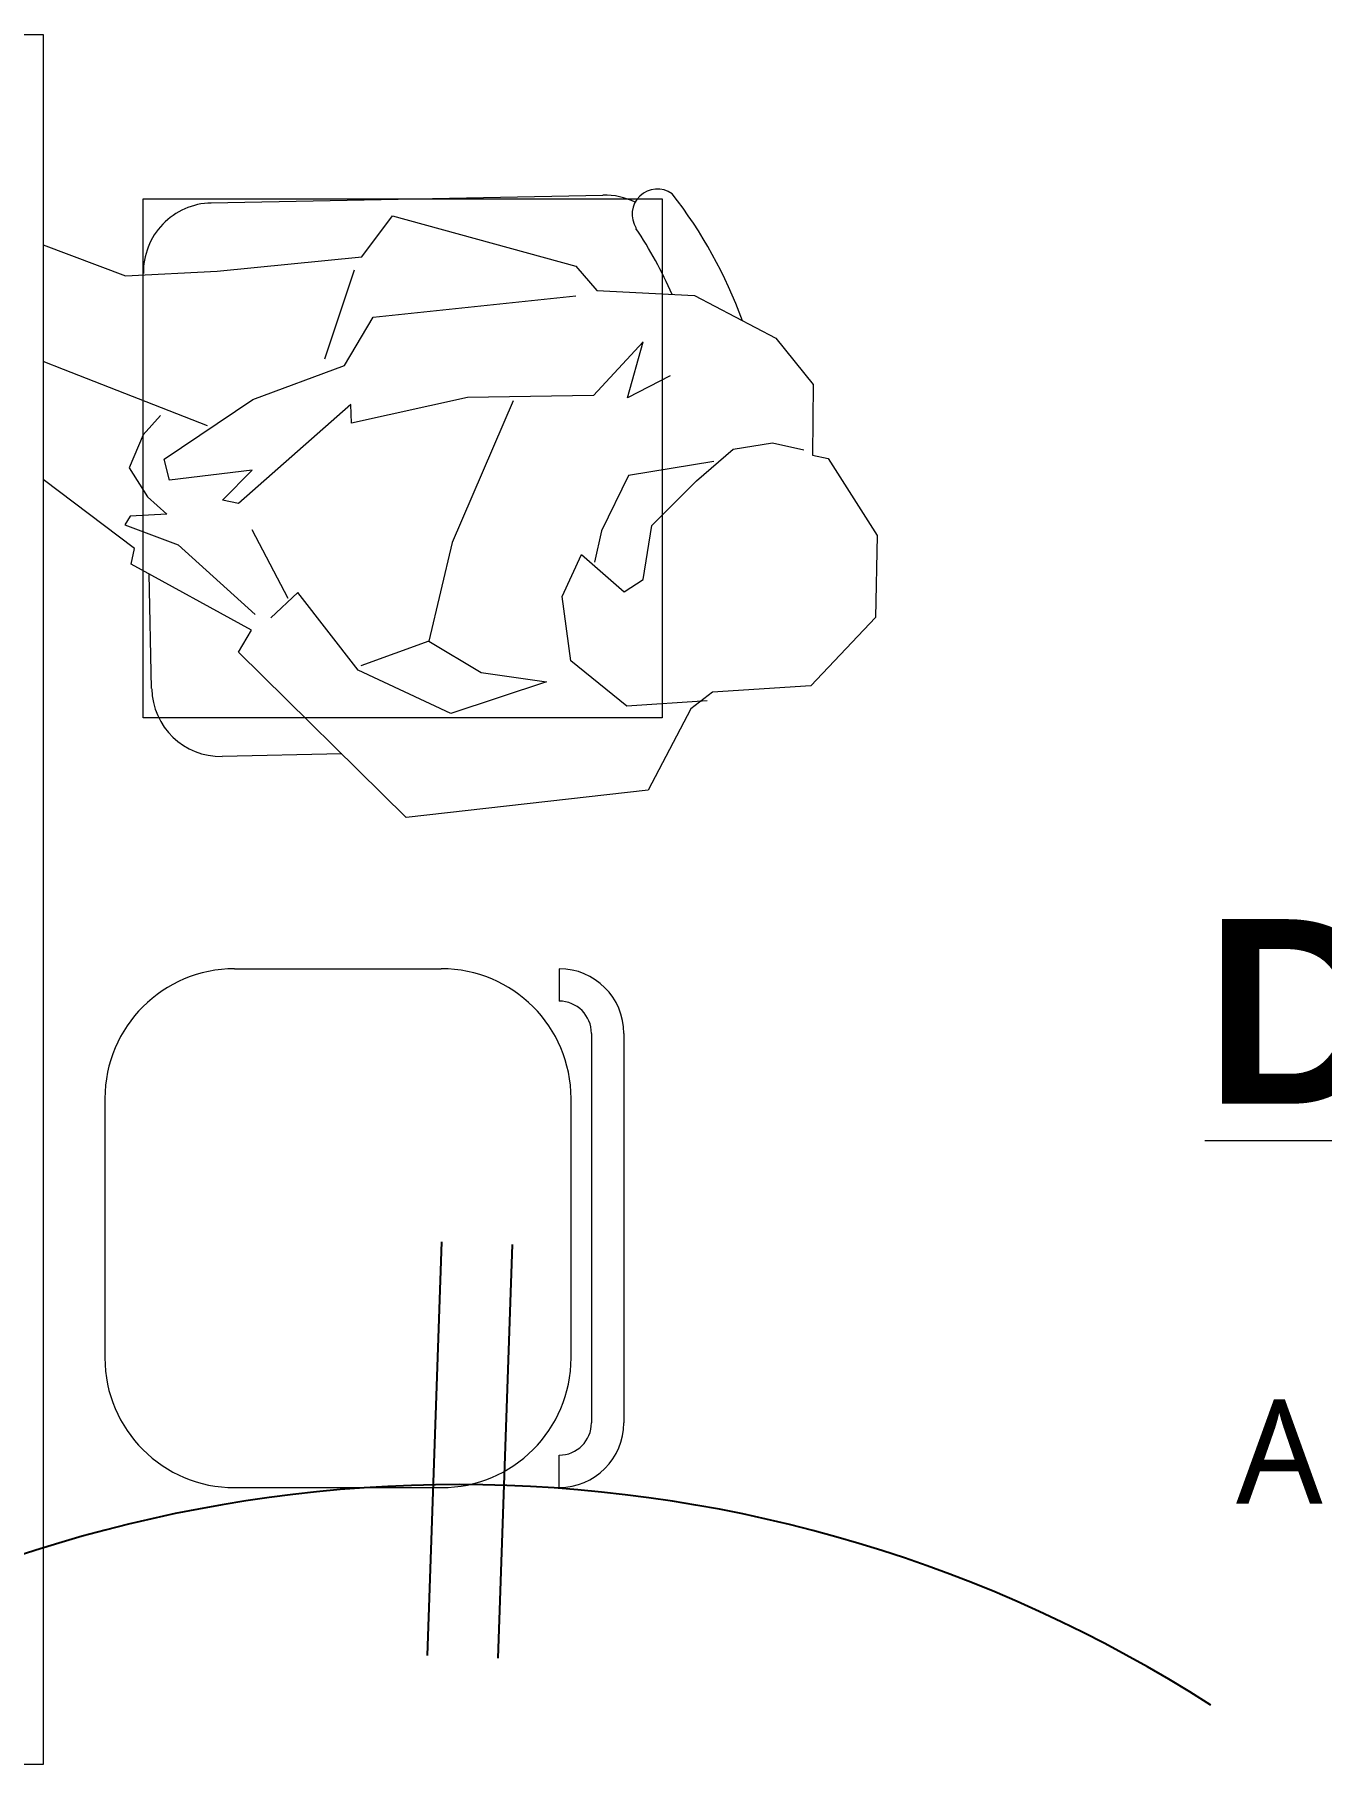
# Model space of a CAD drawing. Header units: metres. Extents: x -17 to 101, y 0 to 79.
# Drawn here: x 7.783 to 8.899, y 27.929 to 29.429 of the extents above; entities that cross this region are included whole.
import ezdxf

# ---------------------------------------------------------------- set-up
doc = ezdxf.new("R2010")
doc.units = ezdxf.units.M
doc.layers.add('ALUMBRADO', color=1, linetype='Continuous', lineweight=30)
doc.layers.add('Cotas varias El', color=253, linetype='Continuous', lineweight=13)
doc.styles.add('Santa Rosa 1 50', font='trebuc.ttf')

msp = doc.modelspace()

# ---------------------------------------------------------------- linework, layer by layer
at = {"layer": 'ALUMBRADO', "color": 114, "lineweight": 25}
for points in [[(8.1236, 28.0235), (8.136, 28.3822)], [(8.1849, 28.0212), (8.1973, 28.3799)]]:
    msp.add_lwpolyline(points, dxfattribs=at)
at = {"layer": 'ALUMBRADO', "lineweight": 25}
msp.add_arc((8.1504, 26.9627), 1.209, 57.3384, 120.6366, dxfattribs=at)
at = {"layer": 'Cotas varias El', "extrusion": (-0.03756, 0.00481, 0.999283)}
for p, q in [((7.9359, 29.2831, -0.0064), (8.2756, 29.29, 0.0064)), ((8.0668, 29.2363, -0.0012), (8.0933, 29.2719, -0.0004)), ((8.0933, 29.2719, -0.0004), (8.2522, 29.2283, 0.0058)), ((7.7905, 29.2467, -0.0117), (7.8618, 29.2199, -0.0088)), ((7.9412, 29.2239, -0.0059), (8.0668, 29.2363, -0.0012)), ((7.8618, 29.2199, -0.0088), (7.9412, 29.2239, -0.0059)), ((7.8772, 29.2207, -0.0083), (7.8772, 29.2219, -0.0083)), ((8.06, 29.2249, -0.0014), (8.0344, 29.1476, -0.002)), ((8.2522, 29.2283, 0.0058), (8.2704, 29.2072, 0.0066)), ((8.2704, 29.2072, 0.0066), (8.3551, 29.2028, 0.0098)), ((8.0767, 29.184, -0.0006), (8.2522, 29.2026, 0.0059)), ((8.3551, 29.2028, 0.0098), (8.4256, 29.1659, 0.0126)), ((8.0518, 29.1423, -0.0013), (8.0767, 29.184, -0.0006)), ((8.3106, 29.1626, 0.0083), (8.2675, 29.1163, 0.0069)), ((8.297, 29.1141, 0.008), (8.3106, 29.1626, 0.0083)), ((8.4256, 29.1659, 0.0126), (8.4582, 29.1258, 0.014)), ((7.8082, 29.1388, -0.0105), (7.7905, 29.1456, -0.0112)), ((7.9331, 29.0898, -0.0055), (7.8082, 29.1388, -0.0105)), ((7.9724, 29.1126, -0.0042), (8.0518, 29.1423, -0.0013)), ((8.3341, 29.1331, 0.0093), (8.297, 29.1141, 0.008)), ((8.2675, 29.1163, 0.0069), (8.1585, 29.1145, 0.0028)), ((8.4582, 29.1258, 0.014), (8.4575, 29.0644, 0.0143)), ((7.8953, 29.0609, -0.0068), (7.9724, 29.1126, -0.0042)), ((8.0572, 29.1083, -0.001), (7.9597, 29.0225, -0.0042)), ((8.0579, 29.0923, -0.0009), (8.0572, 29.1083, -0.001)), ((8.1585, 29.1145, 0.0028), (8.0579, 29.0923, -0.0009)), ((8.1979, 29.1116, 0.0043), (8.1451, 28.9888, 0.0029)), ((7.8922, 29.0988, -0.0071), (7.8771, 29.0821, -0.0076)), ((7.8771, 29.0821, -0.0076), (7.8651, 29.0533, -0.0079)), ((8.3886, 29.0696, 0.0117), (8.4227, 29.075, 0.0129)), ((8.4227, 29.075, 0.0129), (8.4499, 29.069, 0.014)), ((7.8999, 29.0428, -0.0066), (7.8953, 29.0609, -0.0068)), ((8.372, 29.059, 0.0111), (8.2979, 29.0467, 0.0084)), ((8.3569, 29.0423, 0.0106), (8.3886, 29.0696, 0.0117)), ((8.4575, 29.0644, 0.0143), (8.4711, 29.0614, 0.0148)), ((8.4711, 29.0614, 0.0148), (8.5136, 28.9949, 0.0167)), ((7.8697, 28.9836, -0.0074), (7.7905, 29.0433, -0.0107)), ((7.8651, 29.0533, -0.0079), (7.881, 29.0283, -0.0072)), ((7.9717, 29.0513, -0.0039), (7.8999, 29.0428, -0.0066)), ((7.9461, 29.0255, -0.0047), (7.9717, 29.0513, -0.0039)), ((8.2979, 29.0467, 0.0084), (8.2745, 28.9989, 0.0077)), ((8.3183, 29.0035, 0.0094), (8.3569, 29.0423, 0.0106)), ((7.881, 29.0283, -0.0072), (7.8977, 29.0132, -0.0065)), ((7.9597, 29.0225, -0.0042), (7.9461, 29.0255, -0.0047)), ((7.8659, 29.0116, -0.0077), (7.8613, 29.0041, -0.0078)), ((7.8977, 29.0132, -0.0065), (7.8659, 29.0116, -0.0077)), ((7.8613, 29.0041, -0.0078), (7.9075, 28.9867, -0.006)), ((8.0029, 28.94, -0.0022), (7.9718, 28.9998, -0.0037)), ((8.2745, 28.9989, 0.0077), (8.2685, 28.9716, 0.0076)), ((8.3108, 28.9566, 0.0093), (8.3183, 29.0035, 0.0094)), ((7.8667, 28.97, -0.0075), (7.8697, 28.9836, -0.0074)), ((7.9075, 28.9867, -0.006), (7.9742, 28.9263, -0.0032)), ((8.1451, 28.9888, 0.0029), (8.1248, 28.9031, 0.0026)), ((8.5136, 28.9949, 0.0167), (8.5122, 28.9237, 0.017)), ((7.9712, 28.9127, -0.0033), (7.8667, 28.97, -0.0075)), ((8.2405, 28.942, 0.0067), (8.2571, 28.9784, 0.0072)), ((8.2571, 28.9784, 0.0072), (8.2942, 28.9459, 0.0087)), ((7.8844, 28.862, -0.0063), (7.8824, 28.9614, -0.0068)), ((8.2942, 28.9459, 0.0087), (8.3108, 28.9566, 0.0093)), ((8.0112, 28.9453, -0.0019), (7.9878, 28.9233, -0.0027)), ((8.0635, 28.878, 0.0004), (8.0112, 28.9453, -0.0019)), ((8.2481, 28.886, 0.0073), (8.2405, 28.942, 0.0067)), ((8.5122, 28.9237, 0.017), (8.4562, 28.8645, 0.0152)), ((7.9599, 28.8937, -0.0036), (7.9712, 28.9127, -0.0033)), ((8.1053, 28.7501, 0.0026), (7.9599, 28.8937, -0.0036)), ((8.1248, 28.9031, 0.0026), (8.0658, 28.8818, 0.0004)), ((8.1248, 28.9031, 0.0026), (8.1702, 28.876, 0.0044)), ((8.1438, 28.8403, 0.0036), (8.0635, 28.878, 0.0004)), ((8.1702, 28.876, 0.0044), (8.227, 28.8678, 0.0066)), ((8.2966, 28.8467, 0.0093), (8.2481, 28.886, 0.0073)), ((8.227, 28.8678, 0.0066), (8.1438, 28.8403, 0.0036)), ((8.4562, 28.8645, 0.0152), (8.3708, 28.859, 0.012)), ((8.3662, 28.8514, 0.0119), (8.2966, 28.8467, 0.0093)), ((8.3708, 28.859, 0.012), (8.3519, 28.8446, 0.0114)), ((8.3519, 28.8446, 0.0114), (8.3149, 28.774, 0.0103)), ((8.0494, 28.8053, 0.0002), (7.9456, 28.8032, -0.0037)), ((8.3149, 28.774, 0.0103), (8.1053, 28.7501, 0.0026))]:
    msp.add_line(p, q, dxfattribs=at)
at = {"layer": 'Cotas varias El', "linetype": 'ByBlock'}
for p, q in [((7.9565, 28.6191), (8.1357, 28.6191)), ((8.2378, 28.6191), (8.2378, 28.591)), ((8.2659, 28.5629), (8.2659, 28.2254)), ((8.294, 28.5629), (8.294, 28.2254)), ((7.844, 28.5066), (7.844, 28.2816)), ((8.2482, 28.2816), (8.2482, 28.5066)), ((8.2378, 28.1691), (8.2378, 28.1972)), ((7.9565, 28.1691), (8.1357, 28.1691))]:
    msp.add_line(p, q, dxfattribs=at)
at = {"layer": 'Cotas varias El'}
msp.add_lwpolyline([(7.7905, 29.4291), (7.7905, 27.9291), (7.1905, 27.9291), (7.1905, 29.4291)], close=True, dxfattribs=at)
msp.add_lwpolyline([(8.3272, 29.2866), (8.3272, 28.8366), (7.8772, 28.8366), (7.8772, 29.2866), (8.3272, 29.2866)], dxfattribs=at)
at = {"layer": 'Cotas varias El', "extrusion": (-0.03756, 0.00481, 0.999283)}
for centre, radius, start, end in [((-30.0934, 4.5342, -0.1636), 0.0219, 151.7609, 310.4784), ((-29.9946, 4.1578, -0.1636), 0.06, 188.451, 278.451), ((-30.0446, 4.4941, -0.1636), 0.06, 160.8665, 188.451), ((-29.8283, 4.2634, -0.1636), 0.4, 117.2171, 135.3209), ((-29.8219, 4.2203, -0.1636), 0.3928, 121.3124, 130.8752), ((-29.6385, 4.2107, -0.1636), 0.06, 278.451, 8.451)]:
    msp.add_arc(centre, radius, start, end, dxfattribs=at)
at = {"layer": 'Cotas varias El', "linetype": 'ByBlock'}
for centre, radius, start, end in [((7.9565, 28.5066), 0.1125, 90, 180), ((8.1357, 28.5066), 0.1125, 0, 90), ((8.2378, 28.5629), 0.0562, 0, 90), ((8.2378, 28.5629), 0.0281, 0, 90), ((7.9565, 28.2816), 0.1125, 180, 270), ((8.1357, 28.2816), 0.1125, 270, 0), ((8.2378, 28.2254), 0.0562, 270, 0), ((8.2378, 28.2254), 0.0281, 270, 0)]:
    msp.add_arc(centre, radius, start, end, dxfattribs=at)

# ---------------------------------------------------------------- texts
at = {"layer": 'Cotas varias El', "insert": (8.641, 28.6621), "char_height": 0.209, "attachment_point": 1, "style": 'Santa Rosa 1 50'}
msp.add_mtext_dynamic_manual_height_columns('\\pi0.15669;{\\fSwis721 Ex BT|b1|i0|c0|p34;\\H0.76555x;\\LDIRECCION\\H1.30625x;\\P\\pi0.36676;\\fTrebuchet MS|b0|i0|c0|p34;\\H0.43062x;\\lPISO PORCELANATO \\P\\pi0.18388;ANTIDESLIZANTE 60X60CM\\P\\pi0.51206;Area:15.02 m²}', width=1.814063, gutter_width=1, heights=[0], dxfattribs=at)

doc.saveas('drawing.dxf')
